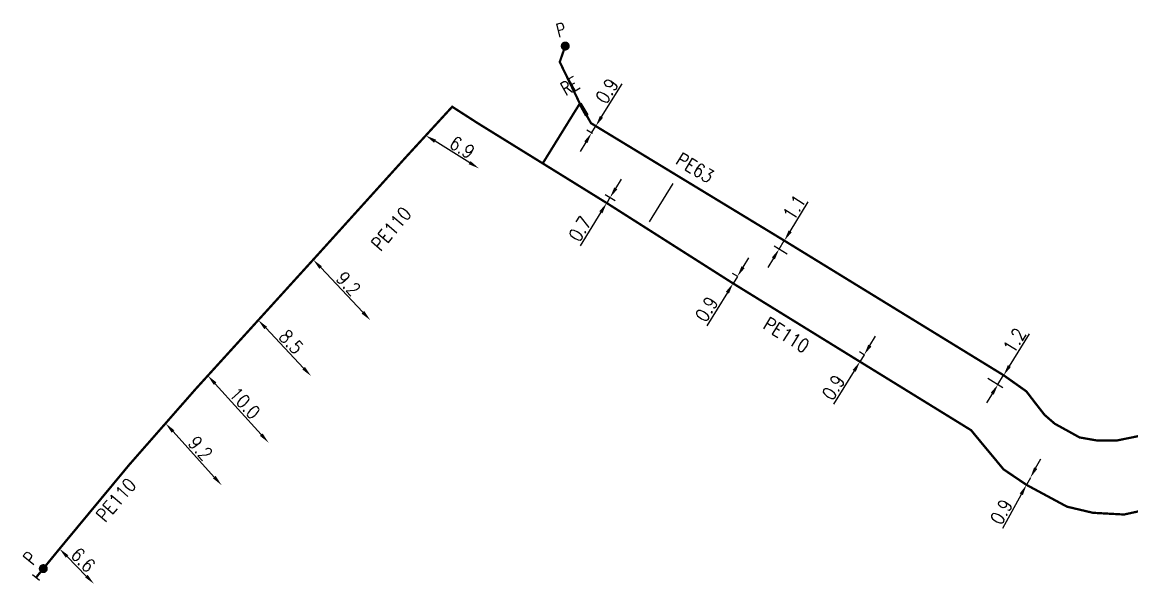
# Model space of a CAD drawing. Header units: millimetres. Extents: x 100882 to 102000, y 121995 to 123000.
# Drawn here: x 101639.1 to 101761.7, y 122686.7 to 122748.8 of the extents above; entities that cross this region are included whole.
import ezdxf
from ezdxf.enums import TextEntityAlignment as Align

# ---------------------------------------------------------------- set-up
doc = ezdxf.new("R2010")
doc.units = ezdxf.units.MM
doc.header["$PDMODE"] = 34
doc.linetypes.add('L_25_PE', pattern=[2000, 1000, 1000])
doc.layers.get('0').update_dxf_attribs({"linetype": 'CONTINUOUS'})
doc.layers.get('DEFPOINTS').update_dxf_attribs({"linetype": 'CONTINUOUS'})
for name, color, linetype in [('L_150', 1, 'CONTINUOUS'), ('L_300', 7, 'CONTINUOUS'), ('L_340', 7, 'CONTINUOUS')]:
    doc.layers.add(name, color=color, linetype=linetype)
doc.styles.add('G_ROMANS', font='ROMANS.SHX', dxfattribs={"width": 0.75})
doc.styles.get("Standard").update_dxf_attribs({"font": 'romans.shx', "width": 0.85})
doc.dimstyles.get("Standard").update_dxf_attribs({"dimtxt": 1.5, "dimasz": 1.2, "dimexe": 0.625, "dimexo": 0.625, "dimgap": 0.25, "dimtad": 1, "dimdec": 1, "dimzin": 0, "dimdsep": 46, "dimtxsty": 'Standard', "dimcen": -0.5, "dimadec": 0, "dimazin": 0, "dimtfac": 1, "dimtdec": 1, "dimtmove": 0, "dimatfit": 3, "dimfxl": 0, "dimtolj": 1, "dimtzin": 0, "dimarcsym": 0})

# ---------------------------------------------------------------- blocks, each defined once
blk = doc.blocks.new('*D15')
at = {"layer": 'DEFPOINTS', "color": 0, "linetype": 'Continuous', "transparency": 16777216}
for p in [(101745.84, 122710.78), (101745.21, 122709.76), (101747.5, 122709.75)]:
    blk.add_point(p, dxfattribs=at)
at = {"layer": 'L_150', "color": 0, "linetype": 'Continuous', "lineweight": -2, "transparency": 16777216}
for p, q in [((101748.13, 122710.77), (101750.34, 122714.33)), ((101746.37, 122710.45), (101748.03, 122709.42)), ((101745.74, 122709.43), (101747.4, 122708.4)), ((101746.87, 122708.73), (101747.5, 122709.75)), ((101746.24, 122707.71), (101745.61, 122706.69))]:
    blk.add_line(p, q, dxfattribs=at)
at = {"layer": 'L_150', "color": 0, "linetype": 'Continuous', "transparency": 16777216}
for points in [[(101747.96, 122710.88), (101748.3, 122710.67), (101747.5, 122709.75)], [(101746.07, 122707.82), (101746.41, 122707.61), (101746.87, 122708.73)]]:
    blk.add_solid(points, dxfattribs=at)
at = {"layer": 'L_150', "color": 0, "linetype": 'Continuous', "transparency": 16777216, "insert": (101748.7, 122713.59), "char_height": 1.5, "attachment_point": 5, "rotation": 58.2365}
blk.add_mtext('\\A1;1.2', dxfattribs=at)
blk = doc.blocks.new('*D16')
at = {"layer": 'DEFPOINTS', "color": 0, "linetype": 'Continuous', "transparency": 16777216}
for p in [(101723.27, 122724.63), (101724.71, 122723.75), (101724.13, 122722.81)]:
    blk.add_point(p, dxfattribs=at)
at = {"layer": 'L_150', "color": 0, "linetype": 'Continuous', "lineweight": -2, "transparency": 16777216}
for p, q in [((101723.91, 122725.65), (101725.92, 122728.91)), ((101724.18, 122724.07), (101722.74, 122724.96)), ((101723.6, 122723.14), (101722.16, 122724.03)), ((101722.7, 122723.7), (101723.27, 122724.63)), ((101722.06, 122722.68), (101721.43, 122721.66))]:
    blk.add_line(p, q, dxfattribs=at)
at = {"layer": 'L_150', "color": 0, "linetype": 'Continuous', "transparency": 16777216}
for points in [[(101723.74, 122725.76), (101724.08, 122725.55), (101723.27, 122724.63)], [(101721.89, 122722.78), (101722.23, 122722.57), (101722.7, 122723.7)]]:
    blk.add_solid(points, dxfattribs=at)
at = {"layer": 'L_150', "color": 0, "linetype": 'Continuous', "transparency": 16777216, "insert": (101724.38, 122728.32), "char_height": 1.5, "attachment_point": 5, "rotation": 58.2479}
blk.add_mtext('\\A1;1.1', dxfattribs=at)
blk = doc.blocks.new('*D17')
at = {"layer": 'DEFPOINTS', "color": 0, "linetype": 'Continuous', "transparency": 16777216}
for p in [(101702.44, 122737.29), (101702.61, 122736.13), (101703.09, 122736.89)]:
    blk.add_point(p, dxfattribs=at)
at = {"layer": 'L_150', "color": 0, "linetype": 'Continuous', "lineweight": -2, "transparency": 16777216}
for p, q in [((101703.07, 122738.31), (101705.34, 122741.98)), ((101702.56, 122737.22), (101701.91, 122737.62)), ((101701.97, 122736.53), (101702.44, 122737.29)), ((101702.08, 122736.46), (101701.44, 122736.86)), ((101701.34, 122735.51), (101700.7, 122734.49))]:
    blk.add_line(p, q, dxfattribs=at)
at = {"layer": 'L_150', "color": 0, "linetype": 'Continuous', "transparency": 16777216}
for points in [[(101702.9, 122738.42), (101703.24, 122738.21), (101702.44, 122737.29)], [(101701.17, 122735.61), (101701.51, 122735.4), (101701.97, 122736.53)]]:
    blk.add_solid(points, dxfattribs=at)
at = {"layer": 'L_150', "color": 0, "linetype": 'Continuous', "transparency": 16777216, "insert": (101703.67, 122741.18), "char_height": 1.5, "attachment_point": 5, "rotation": 58.2479}
blk.add_mtext('\\A1;0.9', dxfattribs=at)
blk = doc.blocks.new('*D18')
at = {"layer": 'DEFPOINTS', "color": 0, "linetype": 'Continuous', "transparency": 16777216}
for p in [(101750.45, 122698.43), (101750.02, 122697.64), (101750.02, 122697.64)]:
    blk.add_point(p, dxfattribs=at)
at = {"layer": 'L_150', "color": 0, "linetype": 'Continuous', "lineweight": -2, "transparency": 16777216}
for p, q in [((101751.03, 122699.48), (101751.61, 122700.53)), ((101750.45, 122698.43), (101750.02, 122697.64)), ((101749.44, 122696.59), (101747.36, 122692.82))]:
    blk.add_line(p, q, dxfattribs=at)
at = {"layer": 'L_150', "color": 0, "linetype": 'Continuous', "transparency": 16777216}
for points in [[(101750.86, 122699.58), (101751.21, 122699.39), (101750.45, 122698.43)], [(101749.27, 122696.69), (101749.62, 122696.5), (101750.02, 122697.64)]]:
    blk.add_solid(points, dxfattribs=at)
at = {"layer": 'L_150', "color": 0, "linetype": 'Continuous', "transparency": 16777216, "insert": (101747.24, 122694.66), "char_height": 1.5, "attachment_point": 5, "rotation": 61.1618}
blk.add_mtext('\\A1;0.9', dxfattribs=at)
blk = doc.blocks.new('*D19')
at = {"layer": 'DEFPOINTS', "color": 0, "linetype": 'Continuous', "transparency": 16777216}
for p in [(101732.66, 122711.67), (101731.62, 122711.25), (101732.19, 122710.9)]:
    blk.add_point(p, dxfattribs=at)
at = {"layer": 'L_150', "color": 0, "linetype": 'Continuous', "lineweight": -2, "transparency": 16777216}
for p, q in [((101732.72, 122713.04), (101733.36, 122714.06)), ((101731.66, 122711.23), (101731.09, 122711.58)), ((101732.13, 122711.99), (101731.56, 122712.35)), ((101732.09, 122712.02), (101731.62, 122711.25)), ((101730.99, 122710.23), (101728.72, 122706.57))]:
    blk.add_line(p, q, dxfattribs=at)
at = {"layer": 'L_150', "color": 0, "linetype": 'Continuous', "transparency": 16777216}
for points in [[(101732.55, 122713.14), (101732.89, 122712.93), (101732.09, 122712.02)], [(101730.82, 122710.34), (101731.16, 122710.13), (101731.62, 122711.25)]]:
    blk.add_solid(points, dxfattribs=at)
at = {"layer": 'L_150', "color": 0, "linetype": 'Continuous', "transparency": 16777216, "insert": (101728.69, 122708.42), "char_height": 1.5, "attachment_point": 5, "rotation": 58.2365}
blk.add_mtext('\\A1;0.9', dxfattribs=at)
blk = doc.blocks.new('*D20')
at = {"layer": 'DEFPOINTS', "color": 0, "linetype": 'Continuous', "transparency": 16777216}
for p in [(101718.65, 122720.32), (101717.61, 122719.91), (101718.18, 122719.56)]:
    blk.add_point(p, dxfattribs=at)
at = {"layer": 'L_150', "color": 0, "linetype": 'Continuous', "lineweight": -2, "transparency": 16777216}
for p, q in [((101718.71, 122721.69), (101719.35, 122722.72)), ((101717.65, 122719.88), (101717.08, 122720.24)), ((101718.12, 122720.65), (101717.55, 122721)), ((101718.08, 122720.67), (101717.61, 122719.91)), ((101716.98, 122718.89), (101714.71, 122715.22))]:
    blk.add_line(p, q, dxfattribs=at)
at = {"layer": 'L_150', "color": 0, "linetype": 'Continuous', "transparency": 16777216}
for points in [[(101718.54, 122721.8), (101718.88, 122721.59), (101718.08, 122720.67)], [(101716.81, 122718.99), (101717.15, 122718.78), (101717.61, 122719.91)]]:
    blk.add_solid(points, dxfattribs=at)
at = {"layer": 'L_150', "color": 0, "linetype": 'Continuous', "transparency": 16777216, "insert": (101714.68, 122717.07), "char_height": 1.5, "attachment_point": 5, "rotation": 58.2352}
blk.add_mtext('\\A1;0.9', dxfattribs=at)
blk = doc.blocks.new('*D21')
at = {"layer": 'DEFPOINTS', "color": 0, "linetype": 'Continuous', "transparency": 16777216}
for p in [(101703.65, 122728.79), (101705.1, 122728.71), (101704.73, 122728.12)]:
    blk.add_point(p, dxfattribs=at)
at = {"layer": 'L_150', "color": 0, "linetype": 'Continuous', "lineweight": -2, "transparency": 16777216}
for p, q in [((101704.65, 122730.41), (101705.28, 122731.43)), ((101704.2, 122728.45), (101703.11, 122729.12)), ((101704.57, 122729.04), (101703.48, 122729.71)), ((101704.01, 122729.39), (101703.65, 122728.79)), ((101703.01, 122727.77), (101700.71, 122724.05))]:
    blk.add_line(p, q, dxfattribs=at)
at = {"layer": 'L_150', "color": 0, "linetype": 'Continuous', "transparency": 16777216}
for points in [[(101704.48, 122730.51), (101704.82, 122730.3), (101704.01, 122729.39)], [(101702.84, 122727.88), (101703.18, 122727.66), (101703.65, 122728.79)]]:
    blk.add_solid(points, dxfattribs=at)
at = {"layer": 'L_150', "color": 0, "linetype": 'Continuous', "transparency": 16777216, "insert": (101700.7, 122725.93), "char_height": 1.5, "attachment_point": 5, "rotation": 58.2352}
blk.add_mtext('\\A1;0.7', dxfattribs=at)
blk = doc.blocks.new('L_340_21')
blk.add_hatch(color=256).paths.add_polyline_path([(0.125, 0.75), (-0.125, 0.75), (-0.125, -0.75), (0.125, -0.75)])
blk.add_lwpolyline([(-0.125, 0.75), (0.125, 0.75), (0.125, -0.75), (-0.125, -0.75)], close=True)
at = {"style": 'G_ROMANS', "width": 0.75, "flags": 8}
blk.add_attdef('RE', text='', height=1.5, dxfattribs=at).set_placement((0, 3), align=Align.MIDDLE)
at = {"color": 0, "linetype": 'Continuous', "style": 'G_ROMANS', "width": 0.75, "flags": 3}
for tag, p in [('DEF_LEG', (0, -4)), ('DEF_COUP', (0, -6)), ('DEF_TYPE', (0, -8))]:
    blk.add_attdef(tag, text='', height=1.2, dxfattribs=at).set_placement(p, align=Align.MIDDLE)
blk = doc.blocks.new('L_300_12')
at = {"color": 0, "linetype": 'Continuous', "const_width": 0.497, "flags": 128}
blk.add_lwpolyline([(-0.25, 0, 1), (0.25, 0, 1)], format="xyb", close=True, dxfattribs=at)
at = {"color": 0, "linetype": 'Continuous', "style": 'G_ROMANS', "width": 0.75}
blk.add_text('P', height=1.5, dxfattribs=at).set_placement((0, 1.85), align=Align.MIDDLE)
at = {"color": 0, "linetype": 'Continuous', "style": 'G_ROMANS', "width": 0.75, "flags": 3}
for tag, p in [('DEF_LEG', (0, -5)), ('DEF_COUP', (0, -7.5)), ('DEF_TYPE', (0, -10))]:
    blk.add_attdef(tag, text='', height=1.2, dxfattribs=at).set_placement(p, align=Align.MIDDLE)
blk = doc.blocks.new('*D51')
at = {"layer": 'DEFPOINTS', "color": 0, "linetype": 'Continuous', "transparency": 16777216}
for p in [(101643.2, 122690.57), (101647, 122686.7), (101647, 122686.7)]:
    blk.add_point(p, dxfattribs=at)
at = {"layer": 'L_150', "color": 0, "linetype": 'Continuous', "lineweight": -2, "transparency": 16777216}
blk.add_line((101644.04, 122689.72), (101646.16, 122687.56), dxfattribs=at)
at = {"layer": 'L_150', "color": 0, "linetype": 'Continuous', "transparency": 16777216}
for points in [[(101644.18, 122689.86), (101643.9, 122689.58), (101643.2, 122690.57)], [(101646.31, 122687.7), (101646.02, 122687.42), (101647, 122686.7)]]:
    blk.add_solid(points, dxfattribs=at)
at = {"layer": 'L_150', "color": 0, "linetype": 'Continuous', "transparency": 16777216, "insert": (101645.81, 122689.34), "char_height": 1.5, "attachment_point": 5, "rotation": 314.5103}
blk.add_mtext('\\A1;6.6', dxfattribs=at)
blk = doc.blocks.new('L_340_07')
at = {"color": 0, "linetype": 'Continuous', "const_width": 0.25, "flags": 128}
blk.add_lwpolyline([(0, 0), (1.25, 0)], dxfattribs=at)
at = {"color": 0, "linetype": 'Continuous', "flags": 128}
blk.add_lwpolyline([(1.25, -0.5), (1.25, 0.5)], dxfattribs=at)
at = {"color": 0, "linetype": 'Continuous', "style": 'G_ROMANS', "width": 0.75, "flags": 3}
for tag, p in [('DEF_LEG', (0.72, -3.47)), ('DEF_COUP', (0.72, -5.97)), ('DEF_TYPE', (0.72, -8.47))]:
    blk.add_attdef(tag, text='', height=1.2, dxfattribs=at).set_placement(p, align=Align.MIDDLE)
blk = doc.blocks.new('*D52')
at = {"layer": 'DEFPOINTS', "color": 0, "linetype": 'Continuous', "transparency": 16777216}
for p in [(101683.66, 122736.25), (101683.66, 122736.25), (101689.53, 122732.62)]:
    blk.add_point(p, dxfattribs=at)
at = {"layer": 'L_150', "color": 0, "linetype": 'Continuous', "lineweight": -2, "transparency": 16777216}
blk.add_line((101688.51, 122733.25), (101684.68, 122735.62), dxfattribs=at)
at = {"layer": 'L_150', "color": 0, "linetype": 'Continuous', "transparency": 16777216}
for points in [[(101684.79, 122735.79), (101684.58, 122735.45), (101683.66, 122736.25)], [(101688.61, 122733.42), (101688.4, 122733.08), (101689.53, 122732.62)]]:
    blk.add_solid(points, dxfattribs=at)
at = {"layer": 'L_150', "color": 0, "linetype": 'Continuous', "transparency": 16777216, "insert": (101687.67, 122734.94), "char_height": 1.5, "attachment_point": 5, "rotation": 328.2352}
blk.add_mtext('\\A1;6.9', dxfattribs=at)
blk = doc.blocks.new('*D53')
at = {"layer": 'DEFPOINTS', "color": 0, "linetype": 'Continuous', "transparency": 16777216}
for p in [(101671.22, 122722.53), (101671.22, 122722.53), (101677.54, 122715.84)]:
    blk.add_point(p, dxfattribs=at)
at = {"layer": 'L_150', "color": 0, "linetype": 'Continuous', "lineweight": -2, "transparency": 16777216}
blk.add_line((101676.71, 122716.71), (101672.05, 122721.66), dxfattribs=at)
at = {"layer": 'L_150', "color": 0, "linetype": 'Continuous', "transparency": 16777216}
for points in [[(101672.19, 122721.8), (101671.9, 122721.52), (101671.22, 122722.53)], [(101676.86, 122716.85), (101676.57, 122716.57), (101677.54, 122715.84)]]:
    blk.add_solid(points, dxfattribs=at)
at = {"layer": 'L_150', "color": 0, "linetype": 'Continuous', "transparency": 16777216, "insert": (101675.11, 122719.87), "char_height": 1.5, "attachment_point": 5, "rotation": 313.3094}
blk.add_mtext('\\A1;9.2', dxfattribs=at)
blk = doc.blocks.new('*D54')
at = {"layer": 'DEFPOINTS', "color": 0, "linetype": 'Continuous', "transparency": 16777216}
for p in [(101665.16, 122715.85), (101665.16, 122715.85), (101670.99, 122709.66)]:
    blk.add_point(p, dxfattribs=at)
at = {"layer": 'L_150', "color": 0, "linetype": 'Continuous', "lineweight": -2, "transparency": 16777216}
blk.add_line((101670.16, 122710.54), (101665.98, 122714.98), dxfattribs=at)
at = {"layer": 'L_150', "color": 0, "linetype": 'Continuous', "transparency": 16777216}
for points in [[(101666.12, 122715.11), (101665.83, 122714.84), (101665.16, 122715.85)], [(101670.31, 122710.67), (101670.02, 122710.4), (101670.99, 122709.66)]]:
    blk.add_solid(points, dxfattribs=at)
at = {"layer": 'L_150', "color": 0, "linetype": 'Continuous', "transparency": 16777216, "insert": (101668.8, 122713.44), "char_height": 1.5, "attachment_point": 5, "rotation": 313.3094}
blk.add_mtext('\\A1;8.5', dxfattribs=at)
blk = doc.blocks.new('*D55')
at = {"layer": 'DEFPOINTS', "color": 0, "linetype": 'Continuous', "transparency": 16777216}
for p in [(101659.58, 122709.71), (101659.58, 122709.71), (101666.3, 122702.3)]:
    blk.add_point(p, dxfattribs=at)
at = {"layer": 'L_150', "color": 0, "linetype": 'Continuous', "lineweight": -2, "transparency": 16777216}
blk.add_line((101665.49, 122703.19), (101660.39, 122708.82), dxfattribs=at)
at = {"layer": 'L_150', "color": 0, "linetype": 'Continuous', "transparency": 16777216}
for points in [[(101660.54, 122708.96), (101660.24, 122708.69), (101659.58, 122709.71)], [(101665.64, 122703.32), (101665.34, 122703.06), (101666.3, 122702.3)]]:
    blk.add_solid(points, dxfattribs=at)
at = {"layer": 'L_150', "color": 0, "linetype": 'Continuous', "transparency": 16777216, "insert": (101663.68, 122706.68), "char_height": 1.5, "attachment_point": 5, "rotation": 312.1633}
blk.add_mtext('\\A1;10.0', dxfattribs=at)
blk = doc.blocks.new('*D56')
at = {"layer": 'DEFPOINTS', "color": 0, "linetype": 'Continuous', "transparency": 16777216}
for p in [(101654.93, 122704.42), (101661.11, 122697.6), (101661.11, 122697.6)]:
    blk.add_point(p, dxfattribs=at)
at = {"layer": 'L_150', "color": 0, "linetype": 'Continuous', "lineweight": -2, "transparency": 16777216}
blk.add_line((101655.74, 122703.53), (101660.3, 122698.49), dxfattribs=at)
at = {"layer": 'L_150', "color": 0, "linetype": 'Continuous', "transparency": 16777216}
for points in [[(101655.89, 122703.67), (101655.59, 122703.4), (101654.93, 122704.42)], [(101660.45, 122698.63), (101660.15, 122698.36), (101661.11, 122697.6)]]:
    blk.add_solid(points, dxfattribs=at)
at = {"layer": 'L_150', "color": 0, "linetype": 'Continuous', "transparency": 16777216, "insert": (101658.76, 122701.68), "char_height": 1.5, "attachment_point": 5, "rotation": 312.1633}
blk.add_mtext('\\A1;9.2', dxfattribs=at)

msp = doc.modelspace()

# ---------------------------------------------------------------- linework, layer by layer
at = {"layer": 'L_150'}
msp.add_line((101708.36, 122726.7), (101710.99, 122730.95), dxfattribs=at)
at = {"layer": 'L_150', "linetype": 'L_25_PE', "const_width": 0.25, "flags": 128}
msp.add_lwpolyline([(101835.95, 122690.57), (101836.3, 122691.29), (101836.99, 122692.71), (101840.12, 122699.41), (101845.48, 122710.6), (101849.19, 122718.44), (101851.66, 122723.74), (101854.27, 122729.25, 0.336629), (101854.21, 122729.55), (101847.97, 122734.96), (101838.12, 122732.58), (101824.98, 122729.46), (101802.55, 122717.84), (101798.2, 122715.59), (101774.11, 122703.15), (101771.81, 122701.03), (101768.85, 122697.69), (101765.45, 122695.38), (101760.8, 122694.36), (101757.36, 122694.55), (101754.49, 122695.23), (101750.02, 122697.64), (101747.49, 122699.35), (101745.04, 122702.3), (101743.9, 122703.68), (101731.66, 122711.23), (101717.65, 122719.88), (101703.65, 122728.79), (101696.58, 122733.17), (101700.2, 122739.02), (101700.68, 122739.79), (101698.46, 122744.38), (101699.07, 122746.14)], format="xyb", dxfattribs=at)
for points in [[(101798.2, 122715.59), (101795.09, 122721.64), (101789.03, 122718.53), (101774.77, 122711.55), (101769.96, 122709.2), (101767.34, 122707.22), (101765.68, 122705.44), (101764.54, 122704.22), (101762.36, 122703.02), (101760.04, 122702.55), (101757.77, 122702.55), (101755.88, 122702.88), (101754.68, 122703.55), (101753.15, 122704.39), (101752.02, 122705.37), (101750.92, 122706.78), (101750.01, 122707.97), (101747.5, 122709.75), (101723.27, 122724.63), (101702.44, 122737.29), (101701.91, 122737.62), (101700.68, 122739.79)], [(101689.36, 122737.64), (101686.58, 122739.43), (101681.42, 122733.81), (101671.72, 122723.07), (101658.23, 122708.22), (101650.91, 122699.87), (101643.2, 122690.57), (101641.41, 122688.38)]]:
    msp.add_lwpolyline(points, dxfattribs=at)
at = {"layer": 'L_150', "const_width": 0.25, "flags": 128}
msp.add_lwpolyline([(101696.58, 122733.17), (101689.36, 122737.64), (101689.36, 122737.64)], dxfattribs=at)

# ---------------------------------------------------------------- block references
at = {"layer": 'L_300'}
for p, rotation in [((101699.07, 122746.14), 15.06700216129999), ((101641.41, 122688.38), 50.75157760022478)]:
    msp.add_blockref('L_300_12', p, dxfattribs=dict(at, rotation=rotation))
at = {"layer": 'L_340', "rotation": 29.66435460024829}
msp.add_blockref('L_340_21', (101701.07, 122739.12), dxfattribs=at).add_auto_attribs({'RE': 'RE'})
at = {"layer": 'L_340', "rotation": 230.7515776000534}
msp.add_blockref('L_340_07', (101641.41, 122688.38), dxfattribs=at)

# ---------------------------------------------------------------- texts
at = {"layer": 'L_150', "linetype": 'Continuous', "width": 0.85}
for s, rotation, p in [('PE63', 328.718, (101711.14, 122733.18)), ('PE110', 328.2877, (101720.78, 122715.01))]:
    msp.add_text(s, height=1.5, rotation=rotation, dxfattribs=at).set_placement(p)
for p in [(101679.85, 122725.95), (101649.45, 122695.97)]:
    msp.add_text('PE110', height=1.5, rotation=49.5255, dxfattribs=at).set_placement(p, align=Align.MIDDLE)

# ---------------------------------------------------------------- dimensions: what is measured, and where the dimension line sits
at = {"layer": 'L_150', "linetype": 'Continuous'}
for base, p1, p2, angle, picture, middle, dimtype in [((101702.44, 122737.29), (101702.61, 122736.13), (101703.09, 122736.89), 58.2479, '*D17', (101704.52, 122740.66), 161), ((101683.66, 122736.25), (101689.53, 122732.62), (101683.66, 122736.25), 328.2352, '*D52', (101687.15, 122734.09), 160), ((101703.65, 122728.79), (101705.1, 122728.71), (101704.73, 122728.12), 238.2352, '*D21', (101701.55, 122725.4), 161), ((101723.27, 122724.63), (101724.13, 122722.81), (101724.71, 122723.75), 58.2479, '*D16', (101725.23, 122727.79), 161), ((101671.22, 122722.53), (101677.54, 122715.84), (101671.22, 122722.53), 313.3094, '*D53', (101674.38, 122719.19), 160), ((101717.61, 122719.91), (101718.65, 122720.32), (101718.18, 122719.56), 238.2352, '*D20', (101715.53, 122716.55), 161), ((101665.16, 122715.85), (101670.99, 122709.66), (101665.16, 122715.85), 313.3094, '*D54', (101668.07, 122712.76), 160), ((101747.5, 122709.75), (101745.21, 122709.76), (101745.84, 122710.78), 58.2365, '*D15', (101749.55, 122713.06), 161), ((101731.62, 122711.25), (101732.66, 122711.67), (101732.19, 122710.9), 238.2365, '*D19', (101729.54, 122707.89), 161), ((101659.58, 122709.71), (101666.3, 122702.3), (101659.58, 122709.71), 312.1633, '*D55', (101662.94, 122706.01), 160), ((101661.11, 122697.6), (101654.93, 122704.42), (101661.11, 122697.6), 132.1633, '*D56', (101658.02, 122701.01), 160), ((101750.02, 122697.64), (101750.45, 122698.43), (101750.02, 122697.64), 241.1618, '*D18', (101748.11, 122694.18), 161)]:
    dim = msp.add_linear_dim(base=base, p1=p1, p2=p2, angle=angle, dimstyle='Standard', dxfattribs=at)
    dim.commit()
    dim.dimension.update_dxf_attribs({"geometry": picture, "text_midpoint": middle, "dimtype": dimtype})
dim = msp.add_linear_dim(base=(101647, 122686.7), p1=(101643.2, 122690.57), p2=(101647, 122686.7), angle=134.5103, text='6.6', dimstyle='Standard', dxfattribs=at)
dim.commit()
dim.dimension.update_dxf_attribs({"geometry": '*D51', "text_midpoint": (101645.1, 122688.64), "dimtype": 160})

doc.saveas('drawing.dxf')
